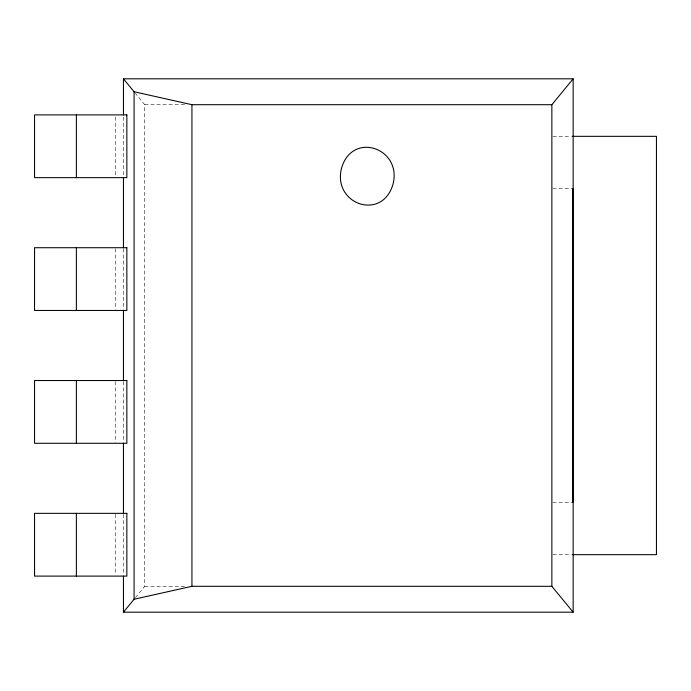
<?xml version="1.0" encoding="UTF-8"?>
<svg xmlns="http://www.w3.org/2000/svg" width="691" height="691" viewBox="0 0 691 691"><rect width="100%" height="100%" fill="white"/><g stroke="black" fill="none" stroke-linecap="round" stroke-linejoin="round"><path stroke-width="0.52" stroke-dasharray="3.46 2.59" d="M135.419 597.629L144.73 586.305L144.73 104.695L135.419 93.371M144.73 104.695L186.734 104.695M552.947 136.334L571.276 136.334M552.912 188.626L572.787 188.626M552.912 502.374L571.742 502.374M552.947 554.666L571.276 554.666M144.73 586.305L186.734 586.305M123.447 117.021L123.447 176.585M123.447 248.777L123.447 309.404M123.447 381.596L123.447 442.223M123.447 514.415L123.447 573.979M115.242 117.021L115.242 176.585M115.242 248.777L115.242 309.404M115.242 381.596L115.242 442.223M115.242 514.415L115.242 573.979"/><path stroke-width="1.04" d="M123.447 612.183L134.089 599.244L191.934 586.305L551.867 586.305L573.15 612.183L123.447 612.183L123.447 576.104M551.867 586.305L551.867 104.695L573.15 78.817L123.447 78.817L123.447 114.896M123.447 78.817L134.089 91.756L191.934 104.695L551.867 104.695M572.355 136.334L656.45 136.334L656.45 554.666L572.355 554.666M573.15 78.817L573.15 612.183M572.787 188.626L572.787 502.374M191.934 104.695L191.934 586.305M134.089 91.756L134.089 599.244M123.447 177.647L123.447 247.715M123.447 310.466L123.447 380.534M123.447 443.285L123.447 513.353M76.381 114.896L76.381 177.647M76.381 247.715L76.381 310.466M76.381 380.534L76.381 443.285M76.381 513.353L76.381 576.104M341.406 168.621C332.691 204.605 382.684 221.491 393.127 183.78C401.851 147.788 351.849 130.91 341.406 168.621M126.85 114.896L34.55 114.896L34.55 177.647L126.85 177.647L126.85 114.896M126.85 247.715L34.55 247.715L34.55 310.466L126.85 310.466L126.85 247.715M126.85 380.534L34.55 380.534L34.55 443.285L126.85 443.285L126.85 380.534M126.85 513.353L34.55 513.353L34.55 576.104L126.85 576.104L126.85 513.353"/></g></svg>
